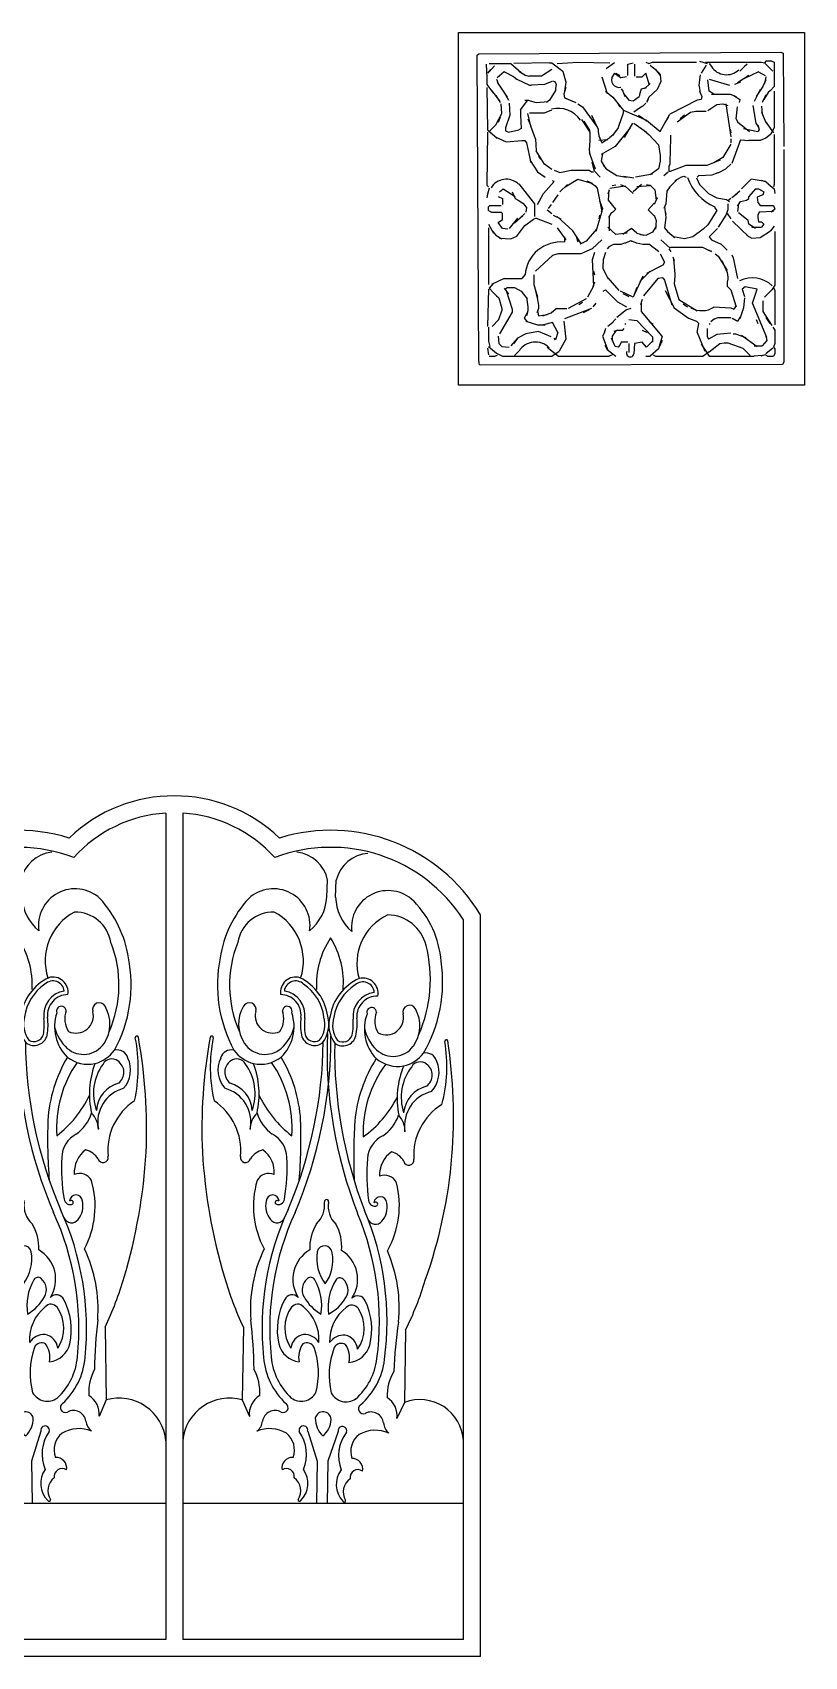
# Model space of a CAD drawing. Header units: millimetres. Extents: x 2621 to 26934, y 11979 to 27988.
# Drawn here: x 13874 to 16144, y 11979 to 16750 of the extents above; entities that cross this region are included whole.
import ezdxf

# ---------------------------------------------------------------- set-up
doc = ezdxf.new("R2010")
doc.units = ezdxf.units.MM

# ---------------------------------------------------------------- blocks, each defined once
blk = doc.blocks.new('A$C1DE03521')
for p, q in [((0, 1036.5), (1016.9, 1036.5)), ((0, 0), (0, 1036.5)), ((1016.9, 1036.5), (1016.9, 0)), ((54.5, 969.5), (58.9, 973.9)), ((58.9, 70), (54.5, 969.5)), ((58.9, 973.9), (947.5, 978.3)), ((947.5, 978.3), (954.1, 976.1)), ((954.1, 976.1), (956.2, 701.9)), ((80.8, 943.2), (83, 903.7)), ((94, 927.8), (85.2, 916.9)), ((89.6, 945.4), (118.1, 945.4)), ((105, 938.8), (89.6, 921.3)), ((133.5, 921.3), (113.7, 903.7)), ((118.1, 945.4), (153.2, 945.4)), ((162, 905.9), (133.5, 921.3)), ((153.2, 945.4), (183.9, 919.1)), ((267.3, 947.6), (162, 945.4)), ((177.4, 923.4), (197.1, 910.3)), ((192.7, 912.5), (205.9, 908.1)), ((243.2, 908.1), (205.9, 908.1)), ((273.9, 927.8), (243.2, 908.1)), ((267.3, 947.6), (273.9, 947.6)), ((273.9, 947.6), (306.8, 923.4)), ((289.3, 945.4), (350.7, 949.8)), ((306.8, 923.4), (315.6, 890.5)), ((350.7, 949.8), (445, 947.6)), ((458.2, 947.6), (434.1, 930)), ((458.2, 916.9), (449.4, 903.7)), ((458.2, 916.9), (477.9, 903.7)), ((462.6, 916.9), (473.6, 910.3)), ((497.7, 943.2), (513.1, 947.6)), ((497.7, 910.3), (497.7, 943.2)), ((517.4, 943.2), (517.4, 908.1)), ((550.3, 916.9), (539.4, 905.9)), ((550.3, 949.8), (559.1, 945.4)), ((561.3, 881.8), (550.3, 916.9)), ((559.1, 945.4), (570.1, 949.8)), ((563.5, 941), (578.9, 927.8)), ((570.1, 949.8), (699.5, 949.8)), ((578.9, 927.8), (592, 910.3)), ((585.5, 921.3), (592, 912.5)), ((592, 912.5), (594.2, 892.7)), ((710.5, 912.5), (706.1, 881.8)), ((708.3, 952), (730.3, 945.4)), ((728.1, 941), (712.7, 916.9)), ((725.9, 949.8), (739, 949.8)), ((736.8, 945.4), (743.4, 936.6)), ((739, 949.8), (848.7, 949.8)), ((853.1, 910.3), (820.2, 888.3)), ((840, 936.6), (826.8, 923.4)), ((848.7, 943.2), (840, 936.6)), ((881.6, 921.3), (840, 901.5)), ((848.7, 949.8), (864.1, 949.8)), ((864.1, 949.8), (890.4, 949.8)), ((881.6, 921.3), (901.4, 910.3)), ((890.4, 949.8), (899.2, 947.6)), ((903.6, 952), (899.2, 947.6)), ((899.2, 947.6), (923.3, 923.4)), ((921.1, 952), (903.6, 952)), ((921.1, 952), (927.7, 949.8)), ((927.7, 949.8), (927.7, 932.2)), ((927.7, 932.2), (927.7, 914.7)), ((927.7, 914.7), (927.7, 877.4)), ((83, 903.7), (83, 884)), ((83, 884), (100.6, 859.8)), ((83, 875.2), (85.2, 750.1)), ((96.2, 866.4), (120.3, 835.7)), ((111.5, 899.3), (118.1, 881.8)), ((113.7, 890.5), (142.3, 846.7)), ((133.5, 859.8), (146.6, 837.9)), ((162, 905.9), (170.8, 899.3)), ((170.8, 899.3), (208.1, 881.8)), ((208.1, 881.8), (214.7, 881.8)), ((252, 884), (214.7, 881.8)), ((273.9, 892.7), (252, 884)), ((284.9, 866.4), (267.3, 837.9)), ((276.1, 894.9), (282.7, 892.7)), ((282.7, 892.7), (287.1, 884)), ((287.1, 884), (284.9, 873)), ((284.9, 873), (284.9, 866.4)), ((315.6, 875.2), (309, 855.4)), ((315.6, 890.5), (311.2, 864.2)), ((420.9, 905.9), (436.3, 857.6)), ((431.9, 864.2), (453.8, 846.7)), ((493.3, 905.9), (477.9, 903.7)), ((477.9, 870.8), (482.3, 864.2)), ((482.3, 864.2), (488.9, 848.9)), ((521.8, 905.9), (539.4, 905.9)), ((535, 866.4), (530.6, 848.9)), ((532.8, 855.4), (537.2, 870.8)), ((537.2, 870.8), (552.5, 875.2)), ((563.5, 886.2), (546, 870.8)), ((583.3, 868.6), (559.1, 846.7)), ((594.2, 892.7), (583.3, 868.6)), ((706.1, 881.8), (708.3, 873)), ((708.3, 873), (710.5, 857.6)), ((708.3, 864.2), (714.9, 848.9)), ((736.8, 864.2), (732.5, 897.1)), ((736.8, 899.3), (796.1, 881.8)), ((750, 855.4), (736.8, 864.2)), ((829, 890.5), (811.4, 884)), ((886, 868.6), (868.5, 833.5)), ((894.8, 877.4), (875.1, 848.9)), ((903.6, 897.1), (894.8, 877.4)), ((910.2, 859.8), (897, 840.1)), ((903.6, 905.9), (899.2, 886.2)), ((916.8, 866.4), (910.2, 859.8)), ((927.7, 877.4), (916.8, 866.4)), ((927.7, 864.2), (927.7, 756.7)), ((109.3, 851), (122.5, 831.3)), ((126.9, 798.4), (124.7, 826.9)), ((148.8, 829.1), (151, 794)), ((181.8, 809.4), (203.7, 837.9)), ((194.9, 837.9), (205.9, 837.9)), ((203.7, 837.9), (227.8, 831.3)), ((227.8, 831.3), (262.9, 833.5)), ((267.3, 837.9), (258.5, 831.3)), ((309, 855.4), (311.2, 844.5)), ((311.2, 844.5), (317.8, 842.3)), ((311.2, 844.5), (344.1, 831.3)), ((350.7, 826.9), (363.9, 818.1)), ((363.9, 818.1), (405.5, 761.1)), ((453.8, 846.7), (484.5, 807.2)), ((467, 829.1), (473.6, 818.1)), ((484.5, 857.6), (499.9, 837.9)), ((499.9, 837.9), (513.1, 835.7)), ((513.1, 835.7), (530.6, 848.9)), ((535, 815.9), (515.2, 802.8)), ((541.6, 820.3), (524, 809.4)), ((550.3, 829.1), (541.6, 820.3)), ((556.9, 840.1), (552.5, 831.3)), ((559.1, 846.7), (554.7, 835.7)), ((701.7, 837.9), (620.6, 796.2)), ((712.7, 840.1), (701.7, 837.9)), ((714.9, 848.9), (712.7, 840.1)), ((732.5, 807.2), (758.8, 824.7)), ((743.4, 855.4), (798.3, 855.4)), ((758.8, 824.7), (776.3, 826.9)), ((776.3, 826.9), (791.7, 822.5)), ((785.1, 826.9), (800.5, 730.4)), ((798.3, 855.4), (815.8, 848.9)), ((809.2, 851), (826.8, 840.1)), ((815.8, 783), (820.2, 818.1)), ((826.8, 840.1), (824.6, 831.3)), ((875.1, 769.9), (866.3, 822.5)), ((890.4, 820.3), (892.6, 796.2)), ((903.6, 853.2), (892.6, 831.3)), ((109.3, 765.5), (89.6, 745.7)), ((109.3, 765.5), (126.9, 798.4)), ((122.5, 787.4), (115.9, 772.1)), ((151, 794), (137.9, 756.7)), ((181.8, 809.4), (181.8, 794)), ((181.8, 794), (183.9, 754.5)), ((212.5, 761.1), (203.7, 798.4)), ((203.7, 783), (212.5, 761.1)), ((208.1, 800.6), (252, 800.6)), ((252, 800.6), (273.9, 809.4)), ((361.7, 780.8), (385.8, 743.5)), ((368.2, 776.4), (385.8, 747.9)), ((390.2, 794), (409.9, 752.3)), ((482.3, 796.2), (471.4, 763.3)), ((484.5, 807.2), (482.3, 796.2)), ((486.7, 807.2), (552.5, 778.6)), ((510.9, 769.9), (486.7, 728.2)), ((515.2, 769.9), (552.5, 743.5)), ((528.4, 794), (554.7, 776.4)), ((552.5, 778.6), (592, 745.7)), ((592, 745.7), (620.6, 796.2)), ((616.2, 787.4), (605.2, 769.9)), ((642.5, 774.3), (682, 802.8)), ((664.4, 794), (651.3, 783)), ((682, 802.8), (697.3, 805)), ((697.3, 805), (703.9, 805)), ((703.9, 805), (728.1, 805)), ((822.4, 769.9), (815.8, 783)), ((820.2, 774.3), (855.3, 745.7)), ((883.8, 756.7), (875.1, 769.9)), ((879.5, 765.5), (883.8, 750.1)), ((890.4, 802.8), (903.6, 772.1)), ((901.4, 776.4), (925.5, 741.3)), ((85.2, 743.5), (83, 587.8)), ((85.2, 750.1), (113.7, 726)), ((107.2, 730.4), (140.1, 715)), ((137.9, 756.7), (137.9, 747.9)), ((137.9, 747.9), (146.6, 743.5)), ((140.1, 715), (186.1, 719.4)), ((146.6, 743.5), (177.4, 750.1)), ((183.9, 754.5), (177.4, 750.1)), ((186.1, 719.4), (194.9, 719.4)), ((194.9, 719.4), (199.3, 712.8)), ((225.6, 723.8), (212.5, 761.1)), ((225.6, 723.8), (227.8, 688.7)), ((385.8, 719.4), (383.6, 690.9)), ((385.8, 743.5), (385.8, 732.6)), ((385.8, 732.6), (385.8, 719.4)), ((409.9, 752.3), (409.9, 745.7)), ((409.9, 745.7), (412.1, 732.6)), ((412.1, 732.6), (420.9, 712.8)), ((438.5, 721.6), (412.1, 719.4)), ((420.9, 712.8), (445, 728.2)), ((453.8, 734.8), (445, 728.2)), ((462.6, 747.9), (453.8, 734.8)), ((469.2, 756.7), (458.2, 741.3)), ((504.3, 756.7), (460.4, 701.9)), ((471.4, 763.3), (469.2, 756.7)), ((546, 747.9), (559.1, 737)), ((559.1, 737), (587.6, 706.2)), ((622.8, 726), (620.6, 655.8)), ((622.8, 734.8), (622.8, 726)), ((798.3, 752.3), (800.5, 741.3)), ((800.5, 723.8), (800.5, 712.8)), ((829, 721.6), (802.7, 651.4)), ((829, 721.6), (853.1, 719.4)), ((837.8, 754.5), (879.5, 745.7)), ((837.8, 721.6), (846.5, 719.4)), ((886, 719.4), (853.1, 719.4)), ((883.8, 750.1), (879.5, 745.7)), ((903.6, 726), (886, 719.4)), ((916.8, 737), (903.6, 726)), ((927.7, 756.7), (916.8, 737)), ((927.7, 737), (927.7, 590)), ((199.3, 712.8), (212.5, 653.6)), ((252, 649.2), (227.8, 688.7)), ((234.4, 673.3), (241, 664.6)), ((383.6, 690.9), (385.8, 677.7)), ((383.6, 684.3), (401.2, 636)), ((460.4, 701.9), (418.7, 677.7)), ((423.1, 679.9), (418.7, 658)), ((587.6, 706.2), (592, 675.5)), ((592, 675.5), (592, 658)), ((776.3, 668.9), (750, 653.6)), ((800.5, 708.4), (776.3, 668.9)), ((956.2, 693.1), (956.2, 67.8)), ((210.3, 660.2), (232.2, 627.3)), ((232.2, 627.3), (254.2, 611.9)), ((273.9, 633.8), (252, 649.2)), ((280.5, 631.6), (298, 625.1)), ((298, 625.1), (330.9, 631.6)), ((330.9, 631.6), (383.6, 631.6)), ((383.6, 631.6), (390.2, 627.3)), ((390.2, 627.3), (396.8, 627.3)), ((399, 629.4), (392.4, 655.8)), ((416.5, 611.9), (399, 629.4)), ((418.7, 658), (429.7, 640.4)), ((425.3, 647), (434.1, 636)), ((434.1, 636), (464.8, 616.3)), ((570.1, 620.7), (519.6, 611.9)), ((587.6, 636), (563.5, 618.5)), ((592, 658), (587.6, 636)), ((603, 616.3), (616.2, 627.3)), ((620.6, 649.2), (618.4, 642.6)), ((618.4, 642.6), (618.4, 629.4)), ((618.4, 629.4), (622.8, 629.4)), ((620.6, 655.8), (620.6, 649.2)), ((622.8, 629.4), (668.8, 647)), ((668.8, 647), (730.3, 647)), ((730.3, 647), (769.8, 662.4)), ((745.6, 618.5), (763.2, 625.1)), ((763.2, 625.1), (765.4, 625.1)), ((765.4, 625.1), (785.1, 636)), ((785.1, 636), (787.3, 638.2)), ((787.3, 638.2), (800.5, 649.2)), ((83, 587.8), (87.4, 583.4)), ((89.6, 579), (85.2, 561.4)), ((120.3, 568), (131.3, 576.8)), ((131.3, 576.8), (166.4, 554.9)), ((177.4, 592.2), (223.4, 532.9)), ((249.8, 563.6), (265.1, 581.2)), ((265.1, 581.2), (280.5, 598.7)), ((280.5, 598.7), (276.1, 600.9)), ((320, 590), (298, 568)), ((313.4, 583.4), (350.7, 605.3)), ((350.7, 605.3), (390.2, 594.3)), ((377, 600.9), (392.4, 594.3)), ((390.2, 594.3), (401.2, 585.6)), ((401.2, 585.6), (407.7, 579)), ((407.7, 579), (420.9, 511)), ((440.6, 543.9), (442.8, 574.6)), ((445, 579), (488.9, 585.6)), ((462.6, 587.8), (451.6, 585.6)), ((464.8, 616.3), (493.3, 611.9)), ((475.8, 590), (491.1, 583.4)), ((484.5, 614.1), (515.2, 609.7)), ((488.9, 585.6), (513.1, 563.6)), ((537.2, 590), (513.1, 568)), ((565.7, 585.6), (524, 583.4)), ((552.5, 590), (563.5, 587.8)), ((563.5, 587.8), (576.7, 574.6)), ((576.7, 574.6), (581.1, 543.9)), ((620.6, 583.4), (611.8, 570.2)), ((640.3, 603.1), (620.6, 583.4)), ((651.3, 609.7), (635.9, 600.9)), ((653.5, 611.9), (662.2, 614.1)), ((662.2, 614.1), (668.8, 611.9)), ((699.5, 609.7), (708.3, 590)), ((701.7, 611.9), (706.1, 616.3)), ((706.1, 616.3), (745.6, 618.5)), ((708.3, 590), (734.6, 563.6)), ((859.7, 605.3), (831.2, 576.8)), ((872.9, 576.8), (853.1, 554.9)), ((901.4, 598.7), (859.7, 605.3)), ((872.9, 576.8), (881.6, 576.8)), ((881.6, 576.8), (890.4, 572.4)), ((890.4, 603.1), (901.4, 598.7)), ((910.2, 592.2), (901.4, 598.7)), ((910.2, 592.2), (927.7, 576.8)), ((927.7, 590), (925.5, 583.4)), ((927.7, 576.8), (929.9, 563.6)), ((85.2, 561.4), (83, 550.5)), ((87.4, 524.1), (91.8, 528.5)), ((91.8, 528.5), (124.7, 528.5)), ((115.9, 554.9), (129.1, 548.3)), ((129.1, 548.3), (129.1, 530.7)), ((157.6, 568), (166.4, 548.3)), ((166.4, 548.3), (175.2, 543.9)), ((175.2, 543.9), (188.3, 535.1)), ((188.3, 535.1), (199.3, 521.9)), ((223.4, 532.9), (223.4, 495.6)), ((232.2, 530.7), (249.8, 563.6)), ((271.7, 530.7), (262.9, 519.7)), ((291.5, 559.2), (276.1, 537.3)), ((414.3, 541.7), (423.1, 519.7)), ((442.8, 572.4), (438.5, 561.4)), ((462.6, 517.6), (440.6, 543.9)), ((574.5, 535.1), (556.9, 515.4)), ((583.3, 550.5), (574.5, 530.7)), ((609.6, 532.9), (603, 519.7)), ((611.8, 570.2), (609.6, 532.9)), ((734.6, 563.6), (758.8, 550.5)), ((758.8, 550.5), (787.3, 546.1)), ((787.3, 546.1), (796.1, 539.5)), ((800.5, 548.3), (791.7, 541.7)), ((791.7, 532.9), (791.7, 515.4)), ((820.2, 563.6), (802.7, 550.5)), ((826.8, 570.2), (813.6, 559.2)), ((820.2, 526.3), (829, 539.5)), ((822.4, 532.9), (820.2, 511)), ((829, 539.5), (846.5, 543.9)), ((846.5, 543.9), (853.1, 548.3)), ((853.1, 548.3), (853.1, 554.9)), ((894.8, 559.2), (877.3, 552.7)), ((877.3, 552.7), (879.5, 537.3)), ((879.5, 537.3), (886, 528.5)), ((886, 528.5), (925.5, 528.5)), ((890.4, 572.4), (897, 568)), ((897, 568), (894.8, 559.2)), ((925.5, 528.5), (929.9, 517.6)), ((87.4, 513.2), (87.4, 524.1)), ((87.4, 513.2), (96.2, 508.8)), ((96.2, 508.8), (105, 508.8)), ((105, 508.8), (124.7, 508.8)), ((115.9, 478.1), (129.1, 486.8)), ((129.1, 460.5), (115.9, 478.1)), ((129.1, 504.4), (124.7, 508.8)), ((129.1, 486.8), (129.1, 504.4)), ((173, 491.2), (148.8, 460.5)), ((188.3, 497.8), (164.2, 475.9)), ((194.9, 504.4), (181.8, 493.4)), ((194.9, 469.3), (219.1, 486.8)), ((199.3, 521.9), (197.1, 508.8)), ((227.8, 491.2), (219.1, 486.8)), ((227.8, 491.2), (273.9, 473.7)), ((260.7, 515.4), (273.9, 504.4)), ((278.3, 500), (300.2, 489)), ((335.3, 453.9), (289.3, 495.6)), ((420.9, 511), (403.3, 451.7)), ((414.3, 500), (412.1, 489)), ((423.1, 519.7), (418.7, 508.8)), ((447.2, 504.4), (440.6, 493.4)), ((442.8, 497.8), (442.8, 453.9)), ((453.8, 508.8), (447.2, 504.4)), ((453.8, 508.8), (462.6, 517.6)), ((556.9, 515.4), (576.7, 495.6)), ((574.5, 500), (581.1, 484.6)), ((581.1, 484.6), (578.9, 458.3)), ((605.2, 524.1), (609.6, 493.4)), ((609.6, 493.4), (605.2, 462.7)), ((607.4, 511), (609.6, 502.2)), ((758.8, 513.2), (732.5, 471.5)), ((752.2, 521.9), (758.8, 513.2)), ((785.1, 500), (763.2, 464.9)), ((791.7, 515.4), (785.1, 500)), ((789.5, 504.4), (800.5, 489)), ((804.9, 482.4), (853.1, 436.4)), ((850.9, 484.6), (822.4, 506.6)), ((853.1, 473.7), (850.9, 484.6)), ((883.8, 508.8), (879.5, 500)), ((879.5, 500), (879.5, 493.4)), ((879.5, 493.4), (881.6, 480.3)), ((881.6, 480.3), (890.4, 480.3)), ((925.5, 511), (883.8, 508.8)), ((890.4, 480.3), (897, 473.7)), ((929.9, 517.6), (918.9, 508.8)), ((87.4, 473.7), (102.8, 447.3)), ((87.4, 462.7), (87.4, 296)), ((98.4, 453.9), (109.3, 440.8)), ((109.3, 440.8), (126.9, 429.8)), ((120.3, 432), (153.2, 429.8)), ((144.5, 458.3), (129.1, 460.5)), ((153.2, 429.8), (170.8, 438.6)), ((170.8, 438.6), (194.9, 469.3)), ((289.3, 462.7), (315.6, 427.6)), ((311.2, 436.4), (311.2, 421)), ((361.7, 414.4), (335.3, 453.9)), ((346.3, 434.2), (350.7, 421)), ((405.5, 458.3), (374.8, 423.2)), ((438.5, 464.9), (462.6, 443)), ((495.5, 447.3), (462.6, 443)), ((508.7, 460.5), (482.3, 443)), ((524, 447.3), (508.7, 460.5)), ((524, 447.3), (543.8, 440.8)), ((535, 443), (552.5, 440.8)), ((570.1, 449.5), (552.5, 440.8)), ((581.1, 467.1), (570.1, 449.5)), ((605.2, 462.7), (614, 451.7)), ((614, 451.7), (627.1, 440.8)), ((627.1, 440.8), (635.9, 434.2)), ((664.4, 429.8), (631.5, 436.4)), ((688.6, 436.4), (664.4, 429.8)), ((719.3, 458.3), (688.6, 436.4)), ((732.5, 471.5), (719.3, 458.3)), ((761, 460.5), (736.8, 436.4)), ((736.8, 436.4), (743.4, 427.6)), ((846.5, 440.8), (861.9, 432)), ((872.9, 460.5), (853.1, 473.7)), ((861.9, 464.9), (890.4, 464.9)), ((861.9, 432), (886, 434.2)), ((886, 434.2), (916.8, 453.9)), ((897, 473.7), (890.4, 464.9)), ((927.7, 467.1), (916.8, 453.9)), ((929.9, 451.7), (929.9, 293.8)), ((291.5, 385.9), (276.1, 381.5)), ((359.5, 385.9), (291.5, 385.9)), ((374.8, 423.2), (357.3, 414.4)), ((392.4, 401.3), (359.5, 385.9)), ((420.9, 427.6), (392.4, 401.3)), ((399, 390.3), (392.4, 368.4)), ((431.9, 390.3), (425.3, 368.4)), ((442.8, 407.9), (436.3, 401.3)), ((442.8, 407.9), (456, 414.4)), ((456, 414.4), (473.6, 414.4)), ((473.6, 414.4), (477.9, 414.4)), ((477.9, 414.4), (488.9, 418.8)), ((488.9, 418.8), (491.1, 418.8)), ((491.1, 418.8), (506.5, 425.4)), ((506.5, 425.4), (508.7, 423.2)), ((508.7, 423.2), (510.9, 423.2)), ((510.9, 423.2), (521.8, 418.8)), ((521.8, 418.8), (524, 418.8)), ((524, 418.8), (541.6, 414.4)), ((541.6, 414.4), (561.3, 414.4)), ((561.3, 414.4), (563.5, 412.2)), ((563.5, 412.2), (572.3, 405.7)), ((572.3, 405.7), (574.5, 403.5)), ((574.5, 403.5), (583.3, 396.9)), ((583.3, 396.9), (587.6, 392.5)), ((592, 385.9), (605.2, 361.8)), ((594.2, 427.6), (620.6, 403.5)), ((618.4, 401.3), (620.6, 396.9)), ((620.6, 403.5), (624.9, 405.7)), ((620.6, 396.9), (622.8, 394.7)), ((622.8, 394.7), (622.8, 392.5)), ((624.9, 405.7), (693, 405.7)), ((693, 405.7), (695.2, 405.7)), ((695.2, 405.7), (714.9, 405.7)), ((714.9, 405.7), (717.1, 405.7)), ((717.1, 405.7), (734.6, 396.9)), ((734.6, 396.9), (736.8, 396.9)), ((736.8, 396.9), (739, 394.7)), ((739, 394.7), (741.2, 394.7)), ((741.2, 394.7), (743.4, 392.5)), ((743.4, 427.6), (771.9, 414.4)), ((754.4, 385.9), (763.2, 379.3)), ((771.9, 414.4), (789.5, 396.9)), ((802.7, 383.7), (807.1, 374.9)), ((276.1, 381.5), (225.6, 335.4)), ((392.4, 368.4), (396.8, 291.6)), ((396.8, 335.4), (399, 324.5)), ((425.3, 368.4), (425.3, 357.4)), ((425.3, 342), (425.3, 357.4)), ((440.6, 311.3), (425.3, 342)), ((563.5, 335.4), (532.8, 304.7)), ((600.8, 353), (552.5, 328.9)), ((605.2, 361.8), (600.8, 353)), ((629.3, 377.1), (633.7, 366.2)), ((631.5, 370.6), (635.9, 326.7)), ((763.2, 379.3), (789.5, 337.6)), ((774.1, 366.2), (789.5, 331.1)), ((807.1, 374.9), (820.2, 313.5)), ((102.8, 300.3), (89.6, 285)), ((133.5, 313.5), (96.2, 296)), ((133.5, 313.5), (142.3, 313.5)), ((137.9, 282.8), (142.3, 287.2)), ((142.3, 313.5), (173, 313.5)), ((142.3, 287.2), (164.2, 287.2)), ((164.2, 287.2), (183.9, 276.2)), ((173, 313.5), (179.6, 313.5)), ((179.6, 313.5), (186.1, 313.5)), ((194.9, 324.5), (186.1, 313.5)), ((221.2, 324.5), (221.2, 306.9)), ((221.2, 306.9), (221.2, 296)), ((221.2, 296), (232.2, 258.7)), ((223.4, 289.4), (232.2, 252.1)), ((396.8, 291.6), (379.2, 258.7)), ((399, 302.5), (394.6, 289.4)), ((438.5, 315.7), (471.4, 278.4)), ((524, 287.2), (513.1, 258.7)), ((541.6, 320.1), (517.4, 267.4)), ((585.5, 313.5), (543.8, 263)), ((600.8, 315.7), (585.5, 313.5)), ((600.8, 315.7), (605.2, 309.1)), ((605.2, 309.1), (627.1, 236.7)), ((635.9, 320.1), (633.7, 298.2)), ((633.7, 298.2), (646.9, 252.1)), ((635.9, 326.7), (635.9, 320.1)), ((789.5, 331.1), (791.7, 317.9)), ((791.7, 311.3), (789.5, 302.5)), ((789.5, 302.5), (789.5, 291.6)), ((789.5, 291.6), (800.5, 280.6)), ((791.7, 317.9), (791.7, 311.3)), ((842.2, 289.4), (833.4, 282.8)), ((877.3, 282.8), (842.2, 289.4)), ((929.9, 293.8), (921.1, 280.6)), ((925.5, 287.2), (929.9, 278.4)), ((87.4, 282.8), (85.2, 173.1)), ((89.6, 285), (102.8, 271.8)), ((102.8, 271.8), (111.5, 263)), ((111.5, 263), (118.1, 256.5)), ((118.1, 256.5), (126.9, 225.7)), ((133.5, 285), (146.6, 267.4)), ((140.1, 278.4), (157.6, 223.6)), ((183.9, 276.2), (201.5, 254.3)), ((199.3, 258.7), (203.7, 230.1)), ((232.2, 252.1), (234.4, 234.5)), ((374.8, 254.3), (322.2, 225.7)), ((363.9, 243.3), (352.9, 236.7)), ((403.3, 241.1), (394.6, 230.1)), ((425.3, 276.2), (431.9, 280.6)), ((431.9, 280.6), (467, 245.5)), ((467, 245.5), (493.3, 230.1)), ((513.1, 258.7), (475.8, 276.2)), ((482.3, 269.6), (499.9, 260.9)), ((539.4, 252.1), (535, 236.7)), ((537.2, 217), (537.2, 245.5)), ((607.4, 278.4), (633.7, 227.9)), ((646.9, 252.1), (701.7, 219.2)), ((660.1, 238.9), (673.2, 230.1)), ((800.5, 280.6), (815.8, 230.1)), ((833.4, 282.8), (840, 260.9)), ((840, 256.5), (837.8, 227.9)), ((864.1, 241.1), (877.3, 282.8)), ((905.8, 140.2), (864.1, 241.1)), ((894.8, 247.7), (894.8, 223.6)), ((921.1, 280.6), (899.2, 258.7)), ((929.9, 278.4), (929.9, 177.5)), ((98.4, 173.1), (118.1, 192.8)), ((118.1, 192.8), (126.9, 219.2)), ((157.6, 214.8), (120.3, 151.2)), ((126.9, 225.7), (126.9, 219.2)), ((157.6, 223.6), (157.6, 214.8)), ((201.5, 212.6), (192.7, 197.2)), ((192.7, 197.2), (201.5, 186.3)), ((203.7, 219.2), (199.3, 203.8)), ((203.7, 230.1), (203.7, 219.2)), ((234.4, 225.7), (230, 212.6)), ((232.2, 219.2), (234.4, 203.8)), ((234.4, 234.5), (234.4, 225.7)), ((234.4, 203.8), (260.7, 208.2)), ((247.6, 203.8), (271.7, 212.6)), ((271.7, 212.6), (287.1, 225.7)), ((287.1, 225.7), (309, 225.7)), ((309, 225.7), (317.8, 225.7)), ((390.2, 225.7), (311.2, 195)), ((383.6, 221.4), (366.1, 212.6)), ((462.6, 195), (449.4, 181.9)), ((493.3, 221.4), (464.8, 199.4)), ((506.5, 225.7), (493.3, 221.4)), ((499.9, 192.8), (524, 190.6)), ((598.6, 144.6), (537.2, 217)), ((633.7, 227.9), (675.4, 197.2)), ((675.4, 197.2), (699.5, 188.4)), ((752.2, 195), (741.2, 186.3)), ((750, 230.1), (800.5, 227.9)), ((752.2, 195), (763.2, 199.4)), ((763.2, 199.4), (765.4, 199.4)), ((765.4, 199.4), (798.3, 199.4)), ((798.3, 199.4), (800.5, 197.2)), ((800.5, 227.9), (809.2, 223.6)), ((802.7, 197.2), (820.2, 188.4)), ((820.2, 188.4), (807.1, 195)), ((815.8, 234.5), (809.2, 223.6)), ((829, 201.6), (820.2, 188.4)), ((837.8, 227.9), (826.8, 195)), ((875.1, 192.8), (879.5, 181.9)), ((894.8, 223.6), (894.8, 217)), ((894.8, 217), (921.1, 175.3)), ((903.6, 199.4), (914.6, 181.9)), ((87.4, 170.9), (87.4, 155.5)), ((87.4, 155.5), (87.4, 129.2)), ((115.9, 144.6), (118.1, 122.6)), ((197.1, 151.2), (173, 138)), ((197.1, 188.4), (232.2, 177.5)), ((234.4, 157.7), (197.1, 151.2)), ((232.2, 177.5), (254.2, 177.5)), ((271.7, 142.4), (234.4, 157.7)), ((276.1, 184.1), (249.8, 177.5)), ((291.5, 155.5), (276.1, 184.1)), ((291.5, 155.5), (284.9, 133.6)), ((309, 188.4), (315.6, 135.8)), ((427.5, 153.3), (423.1, 144.6)), ((423.1, 144.6), (438.5, 102.9)), ((431.9, 166.5), (427.5, 153.3)), ((453.8, 184.1), (438.5, 173.1)), ((462.6, 159.9), (451.6, 144.6)), ((451.6, 144.6), (451.6, 129.2)), ((467, 162.1), (456, 157.7)), ((467, 162.1), (482.3, 162.1)), ((482.3, 162.1), (486.7, 166.5)), ((488.9, 179.7), (491.1, 181.9)), ((524, 190.6), (570.1, 142.4)), ((539.4, 162.1), (554.7, 155.5)), ((561.3, 186.3), (572.3, 179.7)), ((598.6, 144.6), (587.6, 107.3)), ((706.1, 181.9), (699.5, 188.4)), ((701.7, 155.5), (706.1, 181.9)), ((701.7, 155.5), (723.7, 100.7)), ((730.3, 166.5), (730.3, 159.9)), ((730.3, 159.9), (730.3, 144.6)), ((730.3, 144.6), (734.6, 135.8)), ((758.8, 149), (734.6, 135.8)), ((736.8, 179.7), (739, 181.9)), ((800.5, 153.3), (758.8, 149)), ((807.1, 151.2), (813.6, 151.2)), ((813.6, 151.2), (844.3, 140.2)), ((831.2, 146.8), (877.3, 113.9)), ((903.6, 144.6), (905.8, 131.4)), ((923.3, 170.9), (929.9, 162.1)), ((929.9, 162.1), (929.9, 122.6)), ((85.2, 109.5), (87.4, 89.7)), ((87.4, 129.2), (91.8, 113.9)), ((87.4, 113.9), (111.5, 94.1)), ((118.1, 122.6), (126.9, 113.9)), ((126.9, 113.9), (148.8, 111.7)), ((173, 138), (153.2, 116)), ((173, 138), (162, 122.6)), ((177.4, 100.7), (164.2, 87.5)), ((260.7, 111.7), (293.6, 85.3)), ((273.9, 85.3), (295.8, 100.7)), ((284.9, 133.6), (280.5, 138)), ((315.6, 135.8), (295.8, 100.7)), ((429.7, 118.2), (436.3, 105.1)), ((436.3, 105.1), (462.6, 85.3)), ((460.4, 113.9), (449.4, 138)), ((469.2, 111.7), (460.4, 113.9)), ((473.6, 118.2), (469.2, 111.7)), ((477.9, 127), (473.6, 118.2)), ((497.7, 127), (477.9, 127)), ((499.9, 122.6), (499.9, 96.3)), ((517.4, 122.6), (515.2, 91.9)), ((539.4, 127), (517.4, 122.6)), ((552.5, 111.7), (539.4, 127)), ((570.1, 129.2), (552.5, 111.7)), ((587.6, 107.3), (563.5, 85.3)), ((570.1, 142.4), (570.1, 127)), ((570.1, 142.4), (570.1, 129.2)), ((598.6, 131.4), (589.8, 111.7)), ((712.7, 120.4), (736.8, 85.3)), ((736.8, 98.5), (719.3, 85.3)), ((736.8, 98.5), (767.6, 122.6)), ((767.6, 122.6), (780.7, 124.8)), ((780.7, 124.8), (791.7, 124.8)), ((791.7, 124.8), (835.6, 109.5)), ((835.6, 109.5), (857.5, 87.5)), ((868.5, 116), (892.6, 116)), ((905.8, 131.4), (892.6, 116)), ((923.3, 109.5), (903.6, 91.9)), ((929.9, 122.6), (925.5, 111.7)), ((925.5, 111.7), (929.9, 107.3)), ((929.9, 107.3), (929.9, 91.9)), ((58.9, 70), (58.9, 63.4)), ((63.3, 59), (58.9, 63.4)), ((951.9, 61.2), (63.3, 59)), ((89.6, 85.3), (107.2, 85.3)), ((113.7, 87.5), (107.2, 85.3)), ((111.5, 94.1), (129.1, 85.3)), ((129.1, 85.3), (153.2, 85.3)), ((153.2, 85.3), (273.9, 85.3)), ((293.6, 85.3), (427.5, 85.3)), ((427.5, 85.3), (436.3, 85.3)), ((436.3, 85.3), (442.8, 85.3)), ((451.6, 89.7), (442.8, 85.3)), ((550.3, 85.3), (563.5, 85.3)), ((572.3, 89.7), (578.9, 85.3)), ((578.9, 85.3), (719.3, 85.3)), ((736.8, 85.3), (850.9, 85.3)), ((850.9, 85.3), (868.5, 85.3)), ((892.6, 87.5), (868.5, 85.3)), ((901.4, 89.7), (888.2, 85.3)), ((908, 85.3), (901.4, 89.7)), ((908, 85.3), (925.5, 85.3)), ((929.9, 91.9), (925.5, 85.3)), ((956.2, 67.8), (951.9, 61.2)), ((1016.9, 0), (0, 0))]:
    blk.add_line(p, q)
for centre, radius, start, end in [((471.4, 897.1), 21.9, 146.3099, 284.0362), ((787.3, 965.1), 52.7, 213.0239, 313.4518), ((293.6, 737), 76.8, 32.8285, 105.2551), ((140.1, 552.7), 52.7, 46.6366, 148.2405), ((813.6, 660.2), 149.2, 199.4861, 246.0375), ((300.2, 315.7), 105.3, 84.0531, 175.2364), ((864.1, 232.3), 83.4, 46.0809, 117.2161), ((714.9, 285), 65.8, 240.9454, 302.6192), ((225.6, 70), 57, 45, 147.5288), ((504.3, 94.1), 11, 153.4349, 348.6901)]:
    blk.add_arc(centre, radius, start, end)
blk = doc.blocks.new('A$C410F2A13')
at = {"linetype": 'Continuous'}
for p, q in [((875, 2478), (875, 50)), ((925, 2478), (925, 50)), ((0, 2179.2), (0, 0)), ((50, 2164.9), (50, 50)), ((1750, 50), (1750, 2164.9)), ((1800, 0), (1800, 2179.2)), ((875, 450), (50, 450)), ((1750, 450), (925, 450)), ((875, 50), (50, 50)), ((1750, 50), (925, 50))]:
    blk.add_line(p, q, dxfattribs=at)
for p, q in [((425.8, 2231), (423.6, 2281.1)), ((451.4, 2231.4), (449.2, 2281.5)), ((1348.6, 2231.4), (1350.8, 2281.5)), ((1374.2, 2231), (1376.4, 2281.1)), ((219.8, 959.9), (223.1, 746.4)), ((696.9, 967.3), (700.2, 753.8)), ((1103.1, 967.3), (1099.8, 753.8)), ((1580.2, 959.9), (1576.9, 746.4)), ((223.1, 746.4), (245.9, 698.9)), ((700.2, 753.8), (679, 705.6)), ((1099.8, 753.8), (1121, 705.6)), ((1576.9, 746.4), (1554.1, 698.9)), ((418.3, 660.9), (448.5, 573.7)), ((507.8, 662.2), (480.4, 574.1)), ((1292.2, 662.2), (1319.6, 574.1)), ((1381.7, 660.9), (1351.5, 573.7)), ((448.5, 573.7), (450.4, 450)), ((480.4, 574.1), (482.3, 450.5)), ((1319.6, 574.1), (1317.7, 450.5)), ((1351.5, 573.7), (1349.6, 450)), ((1800, 0), (0, 0))]:
    blk.add_line(p, q)
for centre, radius, start, end in [((900, 2080.8), 448, 46.332, 133.668), ((900, 2080.8), 398, 93.6017, 137.9637), ((900, 2080.8), 398, 42.0363, 86.3983), ((439.7, 1914.1), 513.4, 72.8986, 148.9199), ((1360.3, 1914.1), 513.4, 31.0801, 107.1014), ((439.7, 1914.1), 463.4, 69.1804, 147.2414), ((1360.3, 1914.1), 463.4, 32.7586, 110.8196)]:
    blk.add_arc(centre, radius, start, end, dxfattribs=at)
for centre, radius, start, end in [((323.5, 2256.9), 103, 13.5799, 86.0018), ((550, 2260.4), 103, 95.7845, 168.2064), ((1250, 2260.4), 103, 11.7936, 84.2155), ((1476.5, 2256.9), 103, 93.9982, 166.4201), ((271.3, 2142.7), 107.7, 353.1272, 134.3061), ((608.5, 2148), 107.7, 47.4802, 188.6591), ((1191.5, 2148), 107.7, 351.3409, 132.5198), ((1528.7, 2142.7), 107.7, 45.6939, 186.8728), ((403.6, 2018.1), 289.4, 135.8089, 175.1456), ((283.3, 2236.2), 142.6, 311.7611, 357.9056), ((593.7, 2241), 142.6, 183.8808, 230.0252), ((433, 2000.2), 336.5, 8.9692, 42.4485), ((1367, 2000.2), 336.5, 137.5515, 171.0308), ((1206.3, 2241), 142.6, 309.9748, 356.1192), ((1516.7, 2236.2), 142.6, 182.0944, 228.2389), ((1396.4, 2018.1), 289.4, 4.8544, 44.1911), ((274, 2061.2), 117.8, 90.9442, 166.1424), ((206.5, 2036.7), 156.6, 343.347, 65.2388), ((683.2, 2043.7), 162.8, 118.0779, 198.0674), ((607.9, 2080.3), 107.1, 9.5072, 90.6984), ((1192.1, 2080.3), 107.1, 89.3016, 170.4928), ((1116.8, 2043.7), 162.8, 341.9326, 61.9221), ((1593.5, 2036.7), 156.6, 114.7612, 196.653), ((1526, 2061.2), 117.8, 13.8576, 89.0558), ((651.8, 1979.7), 249, 148.1071, 184.9559), ((233.3, 1973.2), 249, 356.8304, 33.6792), ((1566.7, 1973.2), 249, 146.3208, 183.1696), ((1148.2, 1979.7), 249, 355.0441, 31.8929), ((548, 1989.4), 401, 165.5691, 203.7943), ((396.8, 1972.9), 340.6, 336.2709, 21.5458), ((368.4, 1973.8), 404.8, 331.6018, 11.2466), ((1431.6, 1973.8), 404.8, 168.7534, 208.3982), ((1403.2, 1972.9), 340.6, 158.4542, 203.7291), ((1252, 1989.4), 401, 336.2057, 14.4309), ((535.4, 1983), 424.4, 171.9264, 209.7222), ((1264.6, 1983), 424.4, 330.2778, 8.0736), ((345.3, 1948.7), 44.6, 75.3796, 190.4178), ((345.3, 1948.7), 33.3, 46.9929, 175.401), ((296.5, 1857.2), 147.4, 9.4138, 65.971), ((296.5, 1857.2), 136.1, 9.1053, 58.3227), ((594.9, 1861.7), 147.4, 115.8153, 172.3725), ((594.9, 1861.7), 136.1, 123.4636, 172.681), ((543.3, 1951.6), 33.3, 6.3853, 134.7934), ((543.3, 1951.6), 44.6, 351.3685, 106.4067), ((1256.7, 1951.6), 44.6, 73.5933, 188.6315), ((1256.7, 1951.6), 33.3, 45.2066, 173.6147), ((1205.1, 1861.7), 147.4, 7.6275, 64.1847), ((1205.1, 1861.7), 136.1, 7.319, 56.5364), ((1503.5, 1857.2), 147.4, 114.029, 170.5862), ((1503.5, 1857.2), 136.1, 121.6773, 170.8947), ((1454.7, 1948.7), 33.3, 4.599, 133.0071), ((1454.7, 1948.7), 44.6, 349.5822, 104.6204), ((208.4, 1893.9), 19.8, 343.1885, 153.073), ((303.2, 1880.3), 60.3, 355.7551, 91.6639), ((303.2, 1880.3), 71.6, 354.0882, 82.8719), ((587.5, 1884.6), 71.6, 98.9144, 187.6981), ((587.5, 1884.6), 60.3, 90.1225, 186.0313), ((567.9, 1896.3), 14.3, 4.8673, 200.3042), ((679.2, 1901.2), 19.8, 28.7133, 198.5978), ((608.1, 1858.2), 102.9, 326.1672, 30.6898), ((1191.9, 1858.2), 102.9, 149.3102, 213.8328), ((1120.8, 1901.2), 19.8, 341.4022, 151.2867), ((1212.5, 1884.6), 60.3, 353.9687, 89.8775), ((1232.1, 1896.3), 14.3, 339.6958, 175.1327), ((1212.5, 1884.6), 71.6, 352.3019, 81.0856), ((1496.8, 1880.3), 71.6, 97.1281, 185.9118), ((1496.8, 1880.3), 60.3, 88.3361, 184.2449), ((1591.6, 1893.9), 19.8, 26.927, 196.8115), ((280.8, 1853.1), 102.9, 151.0965, 215.6191), ((276.9, 1877.2), 50.8, 167.4858, 297.2236), ((243, 1867.9), 67.5, 327.8515, 22.0134), ((319.8, 1892.4), 14.3, 341.4821, 176.919), ((214.5, 1843.9), 126.7, 316.4438, 20.3265), ((540.3, 1859.1), 177.8, 174.573, 191.6445), ((540.3, 1859.1), 166.5, 175.2094, 191.4957), ((355.6, 1855.3), 78.9, 325.1027, 17.281), ((355.6, 1855.3), 90.2, 323.8055, 16.7629), ((535.9, 1857.9), 90.2, 165.0234, 217.9808), ((535.9, 1857.9), 78.9, 164.5053, 216.6837), ((351.1, 1855.9), 166.5, 350.2906, 6.5769), ((351.1, 1855.9), 177.8, 350.1418, 7.2133), ((674.6, 1851.1), 126.7, 161.4598, 225.3425), ((645.5, 1874.2), 67.5, 159.773, 213.9348), ((611.3, 1882.4), 50.8, 244.5627, 14.3005), ((1188.7, 1882.4), 50.8, 165.6995, 295.4373), ((1154.5, 1874.2), 67.5, 326.0652, 20.227), ((1125.4, 1851.1), 126.7, 314.6575, 18.5402), ((1448.9, 1855.9), 177.8, 172.7867, 189.8582), ((1448.9, 1855.9), 166.5, 173.4231, 189.7094), ((1264.1, 1857.9), 78.9, 323.3163, 15.4947), ((1264.1, 1857.9), 90.2, 322.0192, 14.9766), ((1444.4, 1855.3), 90.2, 163.2371, 216.1945), ((1444.4, 1855.3), 78.9, 162.719, 214.8973), ((1259.7, 1859.1), 166.5, 348.5043, 4.7906), ((1259.7, 1859.1), 177.8, 348.3555, 5.427), ((1585.5, 1843.9), 126.7, 159.6735, 223.5562), ((1480.2, 1892.4), 14.3, 3.081, 198.5179), ((1557, 1867.9), 67.5, 157.9866, 212.1485), ((1523.1, 1877.2), 50.8, 242.7764, 12.5142), ((1519.2, 1853.1), 102.9, 324.3809, 28.9035), ((218.7, 1872.8), 125.3, 313.8899, 347.6181), ((-859.1, 1778.5), 1310.1, 338.6825, 2.2697), ((404.5, 1834), 39.9, 195.7675, 306.6665), ((404.5, 1834), 28.6, 196.5254, 303.426), ((1749.7, 1819.1), 1310.1, 179.8498, 203.1038), ((487.6, 1835.1), 39.9, 235.1198, 346.0188), ((487.6, 1835.1), 28.6, 238.3603, 345.2609), ((669.5, 1879.8), 125.3, 194.1682, 227.8964), ((352.1, 1730.7), 442, 347.1737, 11.3491), ((790, 1818.4), 4.67, 13.9519, 189.3402), ((-713.9, 1548.7), 1532.6, 357.4832, 10.177), ((2513.9, 1548.7), 1532.6, 169.823, 182.5168), ((1010, 1818.4), 4.67, 350.6598, 166.0481), ((1447.9, 1730.7), 442, 168.6509, 192.8263), ((1130.5, 1879.8), 125.3, 312.1036, 345.8318), ((50.3, 1819.1), 1310.1, 336.8962, 0.1502), ((1312.4, 1835.1), 39.9, 193.9812, 304.8802), ((1312.4, 1835.1), 28.6, 194.7391, 301.6397), ((2659.1, 1778.5), 1310.1, 177.7303, 201.3175), ((1395.5, 1834), 39.9, 233.3335, 344.2325), ((1395.5, 1834), 28.6, 236.574, 343.4746), ((1581.3, 1872.8), 125.3, 192.3819, 226.1101), ((1611.8, 1585), 1532.6, 171.6093, 184.3031), ((100.2, 1807.6), 4.67, 352.4461, 167.8344), ((540.7, 1733.6), 442, 170.4372, 194.6126), ((159.9, 1741.1), 32.3, 77.4748, 166.6263), ((250.8, 1839.3), 107.2, 218.4659, 256.4745), ((256.2, 1836.2), 73, 216.1033, 312.5948), ((-859.1, 1778.5), 1287.6, 338.6825, 1.0491), ((1749.7, 1819.1), 1287.6, 180.5839, 203.1038), ((633.2, 1842.1), 73, 229.1915, 325.6831), ((638.5, 1845.3), 107.2, 285.3118, 323.3204), ((732.5, 1750), 32.3, 15.16, 104.3116), ((1067.5, 1750), 32.3, 75.6884, 164.84), ((1161.5, 1845.3), 107.2, 216.6796, 254.6882), ((1166.8, 1842.1), 73, 214.3169, 310.8085), ((50.3, 1819.1), 1287.6, 336.8962, 359.4161), ((2659.1, 1778.5), 1287.6, 178.9509, 201.3175), ((1543.8, 1836.2), 73, 227.4052, 323.8967), ((1549.2, 1839.3), 107.2, 283.5255, 321.5341), ((1640.1, 1741.1), 32.3, 13.3737, 102.5252), ((1259.3, 1733.6), 442, 345.3874, 9.5628), ((1699.8, 1807.6), 4.67, 12.1656, 187.5539), ((188.2, 1585), 1532.6, 355.6969, 8.3907), ((203.4, 1715.8), 81.7, 156.3863, 223.0742), ((181.8, 1708.2), 40.1, 125.8941, 234.0122), ((176.8, 1717.8), 29.4, 30.9708, 129.0147), ((86.1, 1643.1), 146.7, 341.991, 37.7938), ((242.2, 1834.5), 100.8, 260.608, 309.4662), ((-8.2, 1638.3), 253.1, 349.0382, 22.4521), ((6.1, 1538.7), 338.7, 357.9888, 36.5364), ((-42.5, 1534.7), 413.5, 5.2421, 32.4725), ((941.2, 1550), 413.5, 149.3138, 176.5442), ((892.5, 1552.5), 338.7, 145.2499, 183.7975), ((647.2, 1840.8), 100.8, 232.3202, 281.1783), ((903.6, 1652.5), 253.1, 159.3342, 192.7481), ((809.2, 1654.4), 146.7, 143.9925, 199.7953), ((716.3, 1726.3), 29.4, 52.7716, 150.8155), ((711.6, 1716.5), 40.1, 307.7741, 55.8923), ((689.8, 1723.4), 81.7, 318.7122, 25.4), ((1110.2, 1723.4), 81.7, 154.6, 221.2878), ((1088.4, 1716.5), 40.1, 124.1077, 232.2259), ((1083.7, 1726.3), 29.4, 29.1845, 127.2284), ((990.8, 1654.4), 146.7, 340.2047, 36.0075), ((1152.8, 1840.8), 100.8, 258.8217, 307.6798), ((896.4, 1652.5), 253.1, 347.2519, 20.6658), ((907.5, 1552.5), 338.7, 356.2025, 34.7501), ((858.8, 1550), 413.5, 3.4558, 30.6862), ((1842.5, 1534.7), 413.5, 147.5275, 174.7579), ((1793.9, 1538.7), 338.7, 143.4636, 182.0112), ((1557.8, 1834.5), 100.8, 230.5338, 279.392), ((1808.2, 1638.3), 253.1, 157.5479, 190.9618), ((1713.9, 1643.1), 146.7, 142.2062, 198.009), ((1623.2, 1717.8), 29.4, 50.9853, 149.0292), ((1618.2, 1708.2), 40.1, 305.9878, 54.1059), ((1596.6, 1715.8), 81.7, 316.9258, 23.6137), ((136.8, 1589), 89.3, 5.6042, 76.0929), ((760.3, 1598.8), 89.3, 105.6934, 176.1821), ((1039.7, 1598.8), 89.3, 3.8179, 74.3066), ((1663.2, 1589), 89.3, 103.9071, 174.3958), ((119.8, 1559.5), 103.3, 350.7161, 76.6459), ((536.6, 1793.2), 328.4, 207.3657, 234.2277), ((354.3, 1790.4), 328.4, 307.5586, 334.4207), ((778.2, 1569.8), 103.3, 105.1404, 191.0702), ((880.5, 1485.9), 176.1, 123.6183, 185.3591), ((919.5, 1485.9), 176.1, 354.6409, 56.3817), ((1021.8, 1569.8), 103.3, 348.9298, 74.8596), ((1445.7, 1790.4), 328.4, 205.5793, 232.4414), ((1263.4, 1793.2), 328.4, 305.7723, 332.6343), ((1680.2, 1559.5), 103.3, 103.3541, 189.2839), ((20.1, 1472.5), 176.1, 356.4272, 58.168), ((288.6, 1543.9), 66.9, 136.2114, 182.0632), ((355.2, 1631), 121.9, 199.5388, 236.1164), ((2031.6, 1521.2), 1504.1, 177.9518, 184.6459), ((540.7, 1633.8), 121.9, 305.6699, 342.2475), ((609.9, 1548.9), 66.9, 359.7232, 45.5749), ((1190.1, 1548.9), 66.9, 134.4251, 180.2768), ((1259.3, 1633.8), 121.9, 197.7525, 234.3301), ((-231.6, 1521.2), 1504.1, 355.3541, 2.0482), ((1444.8, 1631), 121.9, 303.8836, 340.4612), ((1511.4, 1543.9), 66.9, 357.9368, 43.7886), ((1779.9, 1472.5), 176.1, 121.832, 183.5728), ((252.4, 1458.1), 79.7, 3.4811, 64.0466), ((-1131.5, 1471.8), 1504.1, 357.1404, 3.8345), ((648.8, 1464.3), 79.7, 117.7397, 178.3052), ((1151.2, 1464.3), 79.7, 1.6948, 62.2603), ((2931.5, 1471.8), 1504.1, 176.1655, 182.8596), ((1547.6, 1458.1), 79.7, 115.9534, 176.5189), ((275.8, 1426.3), 58.2, 104.7242, 150.243), ((215, 1415.2), 81.6, 357.4438, 55.6636), ((687.5, 1422.6), 81.6, 126.1227, 184.3425), ((626.4, 1431.7), 58.2, 31.5433, 77.0621), ((-787.7, 1574.7), 1607.6, 343.3715, 356.674), ((2587.7, 1574.7), 1607.6, 183.326, 196.6285), ((1173.6, 1431.7), 58.2, 102.9379, 148.4567), ((1112.5, 1422.6), 81.6, 355.6575, 53.8773), ((1585, 1415.2), 81.6, 124.3364, 182.5562), ((1524.2, 1426.3), 58.2, 29.757, 75.2758), ((1514.6, 1588), 1435.9, 184.7143, 199.6369), ((210.6, 1458.5), 15, 168.6782, 347.0514), ((-202.5, 1415.2), 536.6, 351.9282, 5.1024), ((1104.8, 1435.6), 536.6, 176.6839, 189.8581), ((690.5, 1466), 15, 194.7349, 13.1081), ((1109.5, 1466), 15, 166.8919, 345.2651), ((695.2, 1435.6), 536.6, 350.1419, 3.3161), ((2002.5, 1415.2), 536.6, 174.8976, 188.0718), ((1589.4, 1458.5), 15, 192.9486, 11.3218), ((285.4, 1588), 1435.9, 340.3631, 355.2857), ((509.9, 1325.2), 271.6, 165.7404, 209.4263), ((282.1, 1374.8), 39.5, 68.6283, 153.8782), ((621.7, 1380), 39.5, 27.9081, 113.158), ((395.6, 1323.5), 271.6, 332.36, 16.0459), ((1404.4, 1323.5), 271.6, 163.9541, 207.64), ((1178.3, 1380), 39.5, 66.842, 152.0919), ((1517.9, 1374.8), 39.5, 26.1218, 111.3717), ((1290.1, 1325.2), 271.6, 330.5737, 14.2596), ((294.2, 1332.2), 18.8, 3.4092, 180.1447), ((311, 1341.1), 17.8, 245.7105, 355.9064), ((452.5, 1336.4), 6.37, 351.4407, 190.3456), ((593.9, 1345.6), 17.8, 185.8799, 296.0758), ((610.9, 1337.2), 18.8, 1.6416, 178.3771), ((596.9, 1333.6), 6.31, 320.1657, 139.2249), ((570.9, 1323.5), 60.6, 319.8038, 13.5711), ((1229.1, 1323.5), 60.6, 166.4289, 220.1962), ((1189.1, 1337.2), 18.8, 1.6229, 178.3584), ((1203.1, 1333.6), 6.31, 40.7751, 219.8343), ((1206.1, 1345.6), 17.8, 243.9242, 354.1201), ((1347.5, 1336.4), 6.37, 349.6544, 188.5593), ((1489, 1341.1), 17.8, 184.0936, 294.2895), ((1505.8, 1332.2), 18.8, 359.8553, 176.5908), ((334.7, 1319.8), 60.6, 168.2152, 221.9825), ((1112.2, 984.3), 837.8, 157.0956, 187.6467), ((1112.2, 984.3), 815.3, 157.0956, 187.6467), ((308.3, 1329.1), 6.31, 42.5614, 221.6206), ((374.9, 1322.7), 72.5, 313.9549, 9.9508), ((530.6, 1325.1), 72.5, 171.8355, 227.8314), ((-195.8, 963.9), 815.3, 354.1396, 24.6908), ((-195.8, 963.9), 837.8, 354.1396, 24.6908), ((598, 1297.7), 23.3, 199.1126, 325.3538), ((1995.8, 963.9), 837.8, 155.3092, 185.8604), ((1995.8, 963.9), 815.3, 155.3092, 185.8604), ((1202, 1297.7), 23.3, 214.6462, 340.8874), ((1269.4, 1325.1), 72.5, 312.1686, 8.1645), ((1425.1, 1322.7), 72.5, 170.0492, 226.0451), ((687.8, 984.3), 815.3, 352.3533, 22.9044), ((687.8, 984.3), 837.8, 352.3533, 22.9044), ((1491.7, 1329.1), 6.31, 318.3794, 137.4386), ((1465.3, 1319.8), 60.6, 318.0175, 11.7848), ((308.4, 1293.2), 23.3, 216.4325, 342.6737), ((542.9, 1203.8), 135.3, 150.4288, 184.5495), ((366.4, 1201), 135.3, 357.2368, 31.3575), ((1433.6, 1201), 135.3, 148.6425, 182.7632), ((1257.1, 1203.8), 135.3, 355.4505, 29.5712), ((1491.6, 1293.2), 23.3, 197.3263, 323.5675), ((460.2, 1108.5), 99.3, 121.7041, 214.2648), ((458, 1184.8), 22, 10.8248, 177.088), ((452, 1108.4), 99.3, 327.5215, 60.0822), ((263.9, 1020.4), 412.2, 355.6333, 25.4342), ((1536.1, 1020.4), 412.2, 154.5658, 184.3667), ((1348, 1108.4), 99.3, 119.9178, 212.4785), ((1342, 1184.8), 22, 2.912, 169.1752), ((1339.8, 1108.5), 99.3, 325.7352, 58.2959), ((650.9, 1026.5), 412.2, 156.3521, 186.153), ((548, 1163.4), 114.2, 168.6269, 216.6185), ((358.9, 1169.2), 122.3, 322.7993, 9.2913), ((1441.1, 1169.2), 122.3, 170.7087, 217.2007), ((1252, 1163.4), 114.2, 323.3815, 11.3731), ((1149.1, 1026.5), 412.2, 353.847, 23.6479), ((1033.7, 1365.9), 909.6, 196.6416, 206.516), ((431.6, 1076.8), 42.5, 130.9198, 211.0137), ((413.3, 1098.9), 13.8, 29.7957, 133.7989), ((296.5, 1025.9), 151.6, 352.3578, 31.816), ((618.2, 1030.9), 151.6, 149.9703, 189.4285), ((499.1, 1100.3), 13.8, 47.9874, 151.9906), ((481.6, 1077.6), 42.5, 330.7726, 50.8665), ((-228.2, 1401.5), 1021.9, 334.8573, 343.6994), ((2028.2, 1401.5), 1021.9, 196.3006, 205.1427), ((1318.4, 1077.6), 42.5, 129.1335, 209.2274), ((1300.9, 1100.3), 13.8, 28.0094, 132.0126), ((1181.8, 1030.9), 151.6, 350.5715, 30.0297), ((1503.5, 1025.9), 151.6, 148.184, 187.6422), ((1386.7, 1098.9), 13.8, 46.2011, 150.2043), ((1368.4, 1076.8), 42.5, 328.9863, 49.0802), ((766.3, 1365.9), 909.6, 333.484, 343.3584), ((361, 1034.8), 24.7, 46.0398, 154.5946), ((509.6, 1123.2), 133.2, 210.7996, 241.8374), ((402.1, 1121.5), 133.2, 299.949, 330.9867), ((553.4, 1037.8), 24.7, 27.1917, 135.7465), ((1246.6, 1037.8), 24.7, 44.2535, 152.8083), ((1397.9, 1121.5), 133.2, 209.0133, 240.051), ((1290.4, 1123.2), 133.2, 298.1626, 329.2004), ((1439, 1034.8), 24.7, 25.4054, 133.9602), ((513.7, 961.4), 194.1, 154.3669, 193.8901), ((445.7, 964.5), 104.2, 145.8083, 215.978), ((377.7, 1010.7), 22, 40.8296, 145.9256), ((321.2, 927.2), 122.2, 357.8138, 53.2441), ((596.6, 931.5), 122.2, 128.5422, 183.9725), ((537.5, 1013.2), 22, 35.8607, 140.9567), ((471, 964.9), 104.2, 325.8083, 35.978), ((403.1, 959.7), 194.1, 347.8962, 27.4194), ((1396.9, 959.7), 194.1, 152.5806, 192.1038), ((1329, 964.9), 104.2, 144.022, 214.1917), ((1262.5, 1013.2), 22, 39.0433, 144.1393), ((1203.4, 931.5), 122.2, 356.0275, 51.4578), ((1478.8, 927.2), 122.2, 126.7559, 182.1862), ((1422.3, 1010.7), 22, 34.0744, 139.1704), ((1354.3, 964.5), 104.2, 324.022, 34.1917), ((1286.3, 961.4), 194.1, 346.1099, 25.6331), ((-1224.5, 769.5), 1481, 2.6409, 8.2601), ((2146.4, 822.1), 1481, 173.5262, 179.1454), ((-346.4, 822.1), 1481, 0.8546, 6.4738), ((3024.5, 769.5), 1481, 171.7399, 177.3591), ((392.5, 933.2), 69.6, 195.2601, 265.1721), ((406.5, 899.7), 45.3, 101.6882, 175.5), ((451.3, 879.1), 66.5, 145.8201, 193.29), ((408.8, 896.2), 23.8, 28.136, 121.6978), ((401.1, 892.3), 51.9, 35.6248, 94.1694), ((210.6, 825.4), 234.1, 347.3605, 20.5181), ((517.8, 894.1), 51.9, 87.6169, 146.1615), ((710.3, 833.2), 234.1, 161.2682, 194.4258), ((510, 897.8), 23.8, 60.0886, 153.6503), ((512.2, 901.3), 45.3, 6.2863, 80.0981), ((468, 879.3), 66.5, 348.4963, 35.9662), ((525.2, 935.2), 69.6, 276.6142, 346.5263), ((1274.8, 935.2), 69.6, 193.4737, 263.3858), ((1287.8, 901.3), 45.3, 99.9019, 173.7137), ((1332, 879.3), 66.5, 144.0338, 191.5037), ((1290, 897.8), 23.8, 26.3497, 119.9114), ((1282.2, 894.1), 51.9, 33.8385, 92.3831), ((1089.7, 833.2), 234.1, 345.5742, 18.7318), ((1589.4, 825.4), 234.1, 159.4819, 192.6395), ((1398.9, 892.3), 51.9, 85.8306, 144.3752), ((1391.2, 896.2), 23.8, 58.3022, 151.864), ((1393.5, 899.7), 45.3, 4.5, 78.3118), ((1348.7, 879.1), 66.5, 346.71, 34.1799), ((1407.5, 933.2), 69.6, 274.8279, 344.7399), ((488.8, 896.9), 208.3, 186.6395, 229.065), ((488.8, 896.9), 185.8, 186.6395, 229.065), ((430.1, 896), 185.8, 312.7213, 355.1469), ((430.1, 896), 208.3, 312.7213, 355.1469), ((1369.9, 896), 208.3, 184.8531, 227.2787), ((1369.9, 896), 185.8, 184.8531, 227.2787), ((1311.2, 896.9), 185.8, 310.935, 353.3605), ((1311.2, 896.9), 208.3, 310.935, 353.3605), ((126.1, 764.2), 148.3, 358.7797, 29.7342), ((796.7, 774.7), 148.3, 152.0521, 183.0067), ((1003.3, 774.7), 148.3, 356.9933, 27.9479), ((1673.9, 764.2), 148.3, 150.2658, 181.2203), ((394.9, 798.5), 50.3, 236.3592, 331.1413), ((526.9, 800.5), 50.3, 210.645, 305.4271), ((616.8, 713), 62.6, 353.2902, 59.5084), ((1183.2, 713), 62.6, 120.4916, 186.7098), ((1273.1, 800.5), 50.3, 234.5729, 329.355), ((1405.1, 798.5), 50.3, 208.8587, 303.6408), ((177.5, 627.1), 127.7, 69.0706, 176.8846), ((307.8, 708.1), 62.6, 122.2779, 188.4961), ((321.8, 681.1), 37.3, 63.2668, 172.2295), ((344.3, 727.6), 14.3, 246.7853, 56.0942), ((462.4, 695.3), 23.7, 13.2533, 176.8954), ((579.7, 731.3), 14.3, 125.6921, 295.001), ((603.6, 685.5), 37.3, 9.5569, 118.5195), ((738.1, 621.6), 137.5, 5.1669, 105.9832), ((1061.9, 621.6), 137.5, 74.0168, 174.8331), ((1196.4, 685.5), 37.3, 61.4805, 170.4431), ((1220.3, 731.3), 14.3, 244.999, 54.3079), ((1337.6, 695.3), 23.7, 3.1046, 166.7467), ((1455.7, 727.6), 14.3, 123.9058, 293.2147), ((1478.2, 681.1), 37.3, 7.7705, 116.7332), ((1492.2, 708.1), 62.6, 351.5039, 57.7221), ((1622.5, 627.1), 127.7, 3.1154, 110.9294), ((240.4, 690.2), 44.7, 310.1016, 354.7847), ((405.7, 663.1), 12.7, 349.8969, 198.3449), ((502.8, 698.5), 64.1, 181.769, 232.1167), ((410.9, 700.8), 74.6, 314.8438, 359.9081), ((520.3, 664.9), 12.7, 343.4414, 191.8894), ((619.7, 572.7), 96.9, 67.3225, 120.6474), ((684.8, 697.2), 44.7, 187.0016, 231.6847), ((1115.2, 697.2), 44.7, 308.3153, 352.9984), ((1180.3, 572.7), 96.9, 59.3526, 112.6775), ((1279.7, 664.9), 12.7, 348.1106, 196.5586), ((1389.1, 700.8), 74.6, 180.0919, 225.1562), ((1297.2, 698.5), 64.1, 307.8833, 358.231), ((1394.3, 663.1), 12.7, 341.6551, 190.1031), ((1559.6, 690.2), 44.7, 185.2153, 229.8984), ((309.3, 567.9), 96.9, 61.1389, 114.4638), ((318.7, 602.6), 62.5, 340.859, 53.3331), ((301.5, 589.5), 115.4, 338.9282, 37.0597), ((626.8, 594.6), 115.4, 144.7267, 202.8581), ((609.2, 607.2), 62.5, 128.4533, 200.9273), ((1190.8, 607.2), 62.5, 339.0727, 51.5467), ((1173.2, 594.6), 115.4, 337.1419, 35.2733), ((1498.5, 589.5), 115.4, 142.9403, 201.0718), ((1481.3, 602.6), 62.5, 126.6669, 199.141), ((1490.7, 567.9), 96.9, 65.5362, 118.8611), ((377, 550.9), 31.2, 88.6919, 191.8345), ((552.5, 553.7), 31.2, 349.9518, 93.0944), ((1247.5, 553.7), 31.2, 86.9056, 190.0482), ((1423, 550.9), 31.2, 348.1655, 91.3081), ((360.2, 525.8), 23.2, 351.6032, 126.2426), ((353.5, 505), 70.4, 316.5398, 37.6736), ((577.5, 508.5), 70.4, 144.1128, 225.2465), ((575.3, 487.2), 47.1, 126.5529, 213.676), ((570.1, 529.1), 23.2, 55.5438, 190.1831), ((1229.9, 529.1), 23.2, 349.8169, 124.4562), ((1224.7, 487.2), 47.1, 326.324, 53.4471), ((1222.5, 508.5), 70.4, 314.7535, 35.8872), ((1446.5, 505), 70.4, 142.3264, 223.4602), ((1439.8, 525.8), 23.2, 53.7574, 188.3968), ((356.3, 483.8), 47.1, 328.1103, 55.2335), ((1443.7, 483.8), 47.1, 124.7665, 211.8897), ((400.5, 458.1), 4.38, 168.7041, 339.394), ((531.9, 460.1), 4.38, 202.3923, 13.0822), ((1268.1, 460.1), 4.38, 166.9178, 337.6077), ((1399.5, 458.1), 4.38, 200.606, 11.2959)]:
    blk.add_arc(centre, radius, start, end)

msp = doc.modelspace()

# ---------------------------------------------------------------- block references
for name, p in [('A$C1DE03521', (15127.4, 15713.8)), ('A$C410F2A13', (13391.4, 11978.7))]:
    msp.add_blockref(name, p)

doc.saveas('drawing.dxf')
